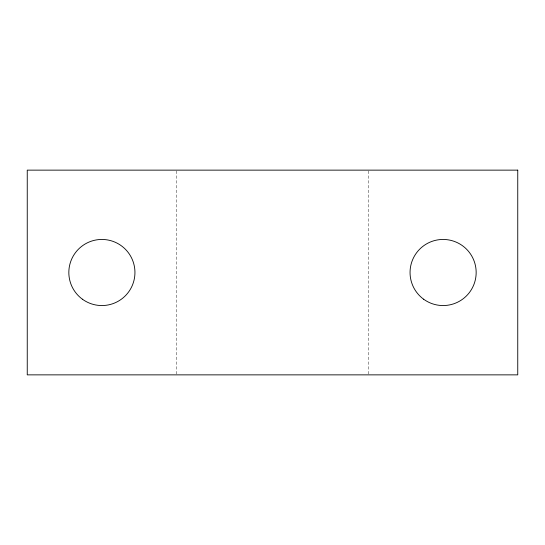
<?xml version="1.0" encoding="UTF-8"?>
<svg xmlns="http://www.w3.org/2000/svg" width="545" height="545" viewBox="0 0 545 545"><rect width="100%" height="100%" fill="white"/><g stroke="black" fill="none" stroke-linecap="round" stroke-linejoin="round"><path stroke-width="0.41" stroke-dasharray="2.73 2.04" d="M368.468 170.987L368.468 374.013M176.532 170.987L176.532 374.013"/><path stroke-width="0.82" d="M517.75 170.135L27.25 170.135L27.25 374.865L517.75 374.865L517.75 170.135M423.635 299.212A33.054 33.054 0 0 0 475.976 276.008A33.054 33.054 0 0 0 429.719 242.28A33.054 33.054 0 0 0 423.635 299.212M82.418 299.212A33.054 33.054 0 0 0 134.758 276.008A33.054 33.054 0 0 0 88.501 242.28A33.054 33.054 0 0 0 82.418 299.212"/></g></svg>
